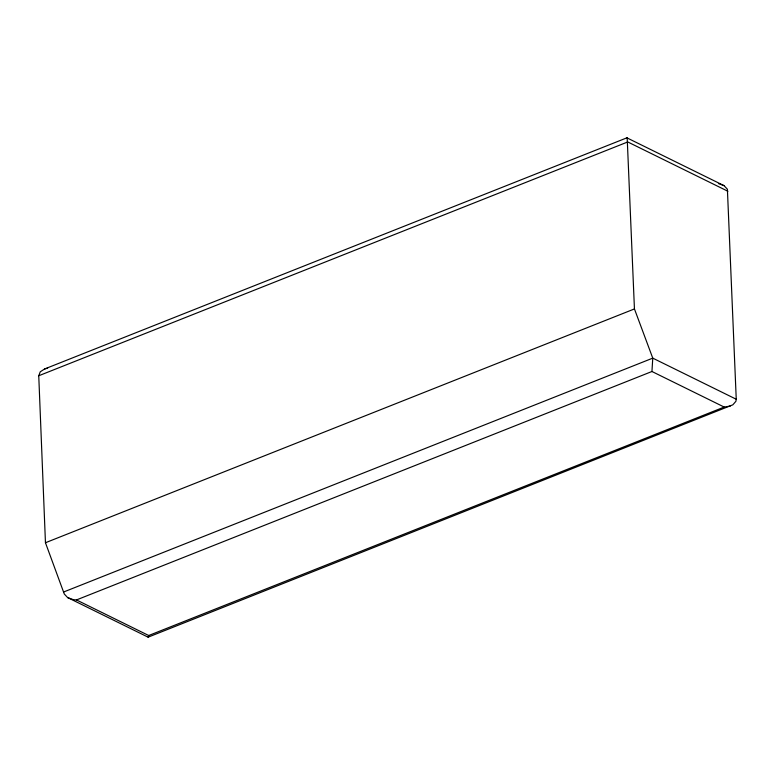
<?xml version="1.0" encoding="UTF-8"?>
<svg xmlns="http://www.w3.org/2000/svg" width="775" height="775" viewBox="0 0 775 775"><rect width="100%" height="100%" fill="white"/><g stroke="black" fill="none" stroke-linecap="round" stroke-linejoin="round"><path stroke-width="1.16" d="M38.75 375.759L40.252 371.816L44.669 368.948L626.898 137.824L724.044 185.642L727.396 189.216L736.25 399.241L735.911 401.285L732.85 404.812L148.102 637.176L67.619 597.564L64.277 593.989L45.454 542.742L38.75 375.759L627.74 141.951L727.899 191.26M67.619 597.564L73.257 599.647L76.473 599.937L651.949 371.496L652.763 358.137L634.444 308.934L627.188 137.96M730.331 406.052L724.189 407.059L148.703 635.51L148.102 637.176M626.597 138.357L626.898 137.824M45.454 542.742L634.444 308.934M63.773 591.945L652.763 358.137L736.25 399.241M44.669 368.948L47.624 368.183M718.415 183.559L724.044 185.642M651.949 371.496L724.189 407.059M76.473 599.937L148.703 635.51"/></g></svg>
